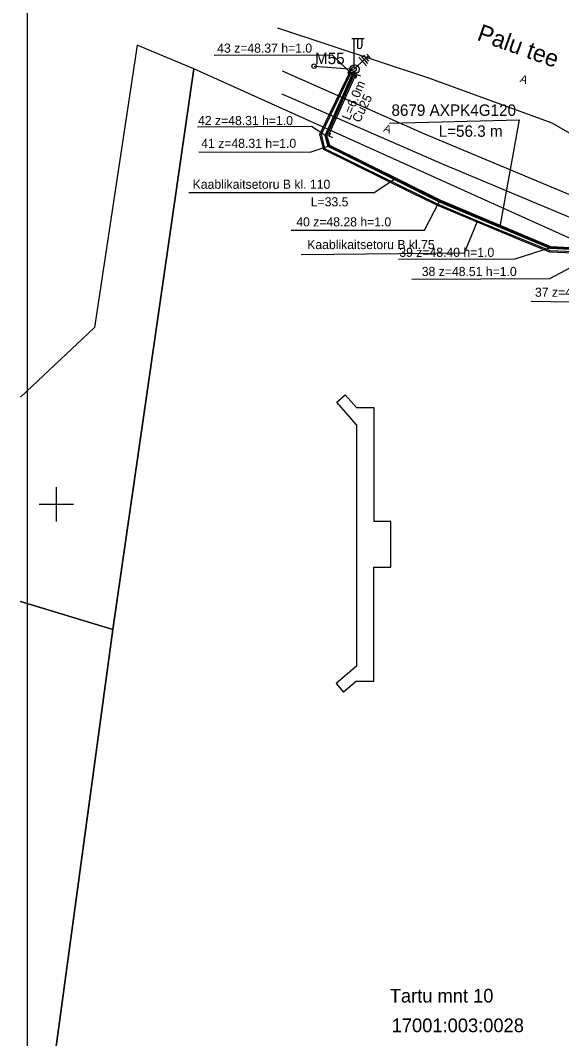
# Model space of a CAD drawing. Extents: x 640994 to 642090, y 6455850 to 6457430.
# Drawn here: x 641346.8 to 641394.3, y 6456153.1 to 6456242.4 of the extents above; entities that cross this region are included whole.
import ezdxf

# ---------------------------------------------------------------- set-up
doc = ezdxf.new("R2010")
doc.units = 0
for name, color, linetype in [('Level 1', 7, 'Continuous'), ('Level 11', 7, 'Continuous'), ('Level 12', 7, 'Continuous'), ('Level 20', 7, 'Continuous'), ('Level 21', 7, 'Continuous'), ('Level 26', 7, 'Continuous'), ('Level 30', 7, 'Continuous'), ('Level 33', 7, 'Continuous'), ('Level 40', 7, 'Continuous'), ('Level 45', 7, 'Continuous'), ('Level 47', 7, 'Continuous'), ('Level 50', 7, 'Continuous'), ('Level 51', 7, 'Continuous'), ('Level 52', 7, 'Continuous'), ('Level 53', 7, 'Continuous'), ('Level 54', 7, 'Continuous'), ('Level 9', 7, 'Continuous')]:
    doc.layers.add(name, color=color, linetype=linetype)

msp = doc.modelspace()

# ---------------------------------------------------------------- linework, layer by layer
at = {"layer": 'Level 1'}
for p, q in [((641375.86, 6456237.39), (641375.86, 6456237.39)), ((641376.17, 6456238.13), (641376.17, 6456238.13))]:
    msp.add_line(p, q, dxfattribs=at)
at = {"layer": 'Level 11'}
for p, q in [((641375.91, 6456240.87), (641377.01, 6456240.87)), ((641376.11, 6456240.87), (641376.11, 6456238.37)), ((641376.41, 6456240.87), (641376.41, 6456240.17)), ((641376.81, 6456240.87), (641376.81, 6456240.17))]:
    msp.add_line(p, q, dxfattribs=at)
msp.add_circle((641376.106, 6456238.171), 0.2, dxfattribs=at)
msp.add_arc((641376.606, 6456240.171), 0.2, 179.93931, 0.0607, dxfattribs=at)
at = {"layer": 'Level 12'}
msp.add_line((641372.62, 6456238.42), (641376.09, 6456238.16), dxfattribs=at)
msp.add_circle((641372.622, 6456238.424), 0.2, dxfattribs=at)
at = {"layer": 'Level 20'}
for p, q in [((641350, 6456198.5), (641350, 6456201.5)), ((641348.5, 6456200), (641351.5, 6456200))]:
    msp.add_line(p, q, dxfattribs=at)
at = {"layer": 'Level 21'}
for points in [[(641416.79, 6456221.12), (641416.74, 6456221.12), (641414.11, 6456221.24), (641404.67, 6456222.09), (641402.12, 6456222.04), (641397.96, 6456222.2), (641393.33, 6456222.43), (641383.61, 6456226.51), (641373.86, 6456231.37), (641373.57, 6456232.36), (641376.1, 6456238.03)], [(641420.73, 6456220.84), (641420.45, 6456221.09), (641417.07, 6456221.15), (641414.12, 6456221.33), (641404.68, 6456222.18), (641402.12, 6456222.13), (641397.97, 6456222.29), (641393.35, 6456222.52), (641383.65, 6456226.59), (641373.92, 6456231.43), (641373.65, 6456232.35), (641376.18, 6456237.99)], [(641417.21, 6456221.19), (641417.07, 6456221.22), (641414.12, 6456221.4), (641404.68, 6456222.25), (641402.12, 6456222.2), (641397.97, 6456222.36), (641393.37, 6456222.59), (641383.68, 6456226.66), (641373.99, 6456231.48), (641373.74, 6456232.35), (641376.25, 6456237.96)]]:
    msp.add_lwpolyline(points, dxfattribs=at)
msp.add_circle((641376.158, 6456238.153), 0.405, dxfattribs=at)
at = {"layer": 'Level 26'}
for p, q in [((641377.38, 6456239.33), (641376.09, 6456238.16)), ((641376.55, 6456239.22), (641377.22, 6456238.46)), ((641376.75, 6456239.3), (641377.3, 6456238.66)), ((641376.96, 6456239.38), (641377.39, 6456238.88)), ((641377.23, 6456239.49), (641377.52, 6456239.16)), ((641376.26, 6456237.39), (641376.39, 6456237.71)), ((641376.39, 6456237.71), (641376.69, 6456237.57)), ((641373.94, 6456232.29), (641374.09, 6456232.58)), ((641374.25, 6456232.15), (641373.94, 6456232.29))]:
    msp.add_line(p, q, dxfattribs=at)
msp.add_lwpolyline([(641376.3, 6456237.79), (641373.84, 6456232.33)], dxfattribs=at)
at = {"layer": 'Level 30'}
for points in [[(641369.39, 6456241.8), (641382.73, 6456237.38), (641393.47, 6456233.47), (641396.78, 6456231.56), (641397.22, 6456226.23), (641382.34, 6456232.45), (641369.85, 6456237.98)], [(641369.78, 6456236.01), (641383.79, 6456229.89), (641396.43, 6456224.59), (641398.02, 6456221.81), (641398.91, 6456197.78), (641399.81, 6456169.92), (641400.53, 6456150.58), (641401.5, 6456135.65)]]:
    msp.add_lwpolyline(points, dxfattribs=at)
at = {"layer": 'Level 33'}
for p, q in [((641374.6, 6456208.95), (641375.35, 6456209.61)), ((641376.34, 6456208.49), (641375.35, 6456209.61)), ((641376.34, 6456206.97), (641374.6, 6456208.95)), ((641376.34, 6456208.49), (641377.84, 6456208.49)), ((641377.84, 6456208.49), (641377.84, 6456198.49)), ((641376.34, 6456206.97), (641376.34, 6456185.8)), ((641379.34, 6456198.49), (641377.84, 6456198.49)), ((641379.34, 6456194.49), (641379.34, 6456198.49)), ((641377.84, 6456194.49), (641379.34, 6456194.49)), ((641377.84, 6456184.49), (641377.84, 6456194.49)), ((641376.34, 6456185.8), (641374.55, 6456184.27)), ((641374.55, 6456184.27), (641375.2, 6456183.51)), ((641376.34, 6456184.49), (641375.2, 6456183.51)), ((641376.34, 6456184.49), (641377.84, 6456184.49))]:
    msp.add_line(p, q, dxfattribs=at)
at = {"layer": 'Level 40'}
for points in [[(641346.84, 6456191.48), (641354.96, 6456189), (641362.07, 6456238.2), (641357.1, 6456240.26), (641353.35, 6456215.49), (641346.84, 6456209.4)], [(641346.84, 6456142.23), (641348.56, 6456141.91), (641354.96, 6456189), (641346.84, 6456191.48)]]:
    msp.add_lwpolyline(points, dxfattribs=at)
msp.add_lwpolyline([(641397.67, 6456222.15), (641362.07, 6456238.2), (641354.96, 6456189), (641348.56, 6456141.91), (641399.73, 6456132.69)], close=True, dxfattribs=at)
at = {"layer": 'Level 45'}
for points in [[(641397.38, 6456221.93), (641393.3, 6456222.1), (641391.07, 6456223.03), (641384.29, 6456225.86), (641383.31, 6456226.26), (641381.11, 6456227.36), (641373.46, 6456231.11), (641373.12, 6456232.45), (641375.92, 6456238.26)], [(641402.07, 6456221.85), (641393.33, 6456222.22), (641387.44, 6456224.64), (641383.43, 6456226.33), (641373.54, 6456231.19), (641373.25, 6456232.45), (641375.87, 6456237.87)]]:
    msp.add_lwpolyline(points, dxfattribs=at)
at = {"layer": 'Level 47'}
msp.add_lwpolyline([(641379.22, 6456233.43), (641390.6, 6456233.71), (641388.92, 6456224.37)], dxfattribs=at)
at = {"layer": 'Level 50'}
msp.add_lwpolyline([(641347.44, 6456133.527), (641544.94, 6456133.527), (641544.94, 6456270.527), (641347.44, 6456270.527)], close=True, dxfattribs=at)
at = {"layer": 'Level 51'}
msp.add_lwpolyline([(641371.49, 6456221.92), (641385.81, 6456222.04), (641386.94, 6456224.84)], dxfattribs=at)
at = {"layer": 'Level 52'}
for points in [[(641363.83, 6456239.38), (641374.21, 6456239.43), (641376, 6456237.65)], [(641362.37, 6456233.12), (641372.37, 6456233.17), (641373.65, 6456232.35)], [(641362.51, 6456230.92), (641372.26, 6456230.89), (641373.92, 6456231.43)], [(641370.61, 6456224.03), (641382.29, 6456224.03), (641383.61, 6456226.59)], [(641380.03, 6456221.49), (641390.26, 6456221.52), (641393.35, 6456222.52)], [(641381.18, 6456219.74), (641393.3, 6456219.8), (641397.97, 6456222.29)], [(641391.65, 6456217.82), (641401.82, 6456217.65), (641404.68, 6456222.18)]]:
    msp.add_lwpolyline(points, dxfattribs=at)
at = {"layer": 'Level 53'}
msp.add_lwpolyline([(641361.62, 6456227.35), (641377.87, 6456227.35), (641379.69, 6456228.56)], dxfattribs=at)
at = {"layer": 'Level 9'}
for radius in [0.1, 0.1, 0.1, 0.1, 0.1, 0.0997, 0.0975, 0.0931, 0.0931, 0.0922, 0.0875, 0.0875, 0.0875, 0.0844, 0.079, 0.0779, 0.0762, 0.0748, 0.0748, 0.0748, 0.0742, 0.0742, 0.0697, 0.0676, 0.0669, 0.0669, 0.0653, 0.0656, 0.0645, 0.0645, 0.0604, 0.058, 0.0573, 0.0573, 0.0573, 0.0573, 0.0541, 0.0541, 0.0495, 0.0438, 0.0438, 0.0377, 0.0377, 0.0377, 0.0366, 0.0335, 0.0305, 0.0244, 0.0171, 0.0159, 0.0122, 0.0094, 0.0094, 0.00606, 0.00258]:
    msp.add_circle((641375.714, 6456237.853), radius, dxfattribs=at)

# ---------------------------------------------------------------- texts
at = {"layer": 'Level 30'}
for s, height, rotation, p in [('Palu tee', 1.5, 340.28627, (641386.82, 6456240.75)), ('A', 0.7, 341.41861, (641390.62, 6456237.05)), ('A', 0.7, 341.41861, (641378.65, 6456232.71))]:
    msp.add_text(s, height=height, rotation=rotation, dxfattribs=at).set_placement(p)
at = {"layer": 'Level 40'}
for s, p in [('Tartu mnt 10', (641379.25, 6456156.29)), ('17001:003:0028', (641379.42, 6456153.69))]:
    msp.add_text(s, height=1.2, dxfattribs=at).set_placement(p)
at = {"layer": 'Level 47'}
for s, height, p in [('8679 AXPK4G120', 1.00002, (641379.4, 6456234.07)), ('L=56.3 m', 1, (641383.54, 6456232.23))]:
    msp.add_text(s, height=height, dxfattribs=at).set_placement(p)
at = {"layer": 'Level 51'}
for s, height, p in [('M55', 1, (641372.69, 6456238.61)), ('Kaablikaitsetoru B kl.75', 0.79998, (641372.01, 6456222.38))]:
    msp.add_text(s, height=height, dxfattribs=at).set_placement(p)
at = {"layer": 'Level 52'}
for s, p in [('43 z=48.37 h=1.0', (641364.11, 6456239.61)), ('42 z=48.31 h=1.0', (641362.43, 6456233.26)), ('41 z=48.31 h=1.0', (641362.71, 6456231.26)), ('40 z=48.28 h=1.0', (641371.05, 6456224.37)), ('39 z=48.40 h=1.0', (641380.09, 6456221.7)), ('38 z=48.51 h=1.0', (641382.06, 6456220.02)), ('37 z=48.95 h=1.0', (641391.99, 6456218.2))]:
    msp.add_text(s, height=0.79998, dxfattribs=at).set_placement(p)
at = {"layer": 'Level 53'}
for s, height, p in [('Kaablikaitsetoru B kl. 110', 0.79998, (641361.96, 6456227.67)), ('L=33.5', 0.8, (641372.32, 6456226.13))]:
    msp.add_text(s, height=height, dxfattribs=at).set_placement(p)
at = {"layer": 'Level 54'}
for s, height, rotation, p in [('L=6.0m', 0.8, 67.3456, (641375.74, 6456233.63)), ('Cu25', 0.7998, 63.65602, (641376.61, 6456233.42))]:
    msp.add_text(s, height=height, rotation=rotation, dxfattribs=at).set_placement(p)

doc.saveas('drawing.dxf')
